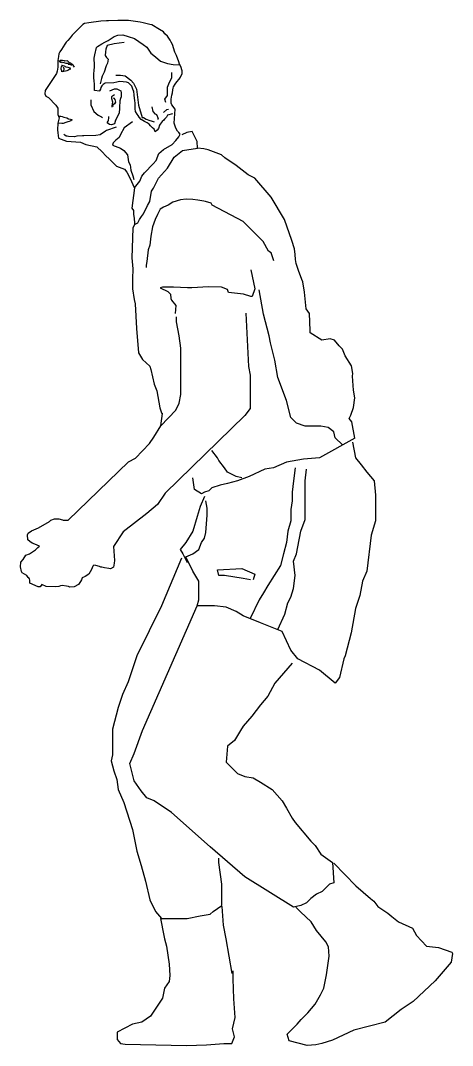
# Model space of a CAD drawing. Header units: metres. Extents: x 15.72 to 20.87, y 19.33 to 22.09.
# Drawn here: x 15.716 to 16.576, y 19.383 to 21.425 of the extents above; entities that cross this region are included whole.
import ezdxf

# ---------------------------------------------------------------- set-up
doc = ezdxf.new("R2010")
doc.units = ezdxf.units.M
doc.header["$MEASUREMENT"] = 0

# ---------------------------------------------------------------- blocks, each defined once
blk = doc.blocks.new('giocatori pallavolo')
for p, q in [((-59.4, 194.85), (-59.8, 194.45)), ((-58.99, 195.25), (-59.4, 194.85)), ((-58.73, 195.45), (-58.99, 195.25)), ((-57.93, 195.59), (-58.73, 195.45)), ((-55.79, 195.86), (-57.93, 195.59)), ((-54.78, 195.92), (-55.79, 195.86)), ((-54.45, 195.92), (-54.78, 195.92)), ((-52.78, 195.99), (-54.45, 195.92)), ((-52.51, 195.99), (-52.78, 195.99)), ((-50.91, 195.99), (-52.51, 195.99)), ((-50.04, 195.86), (-50.91, 195.99)), ((-48.84, 195.72), (-50.04, 195.86)), ((-48.3, 195.59), (-48.84, 195.72)), ((-47.1, 195.25), (-48.3, 195.59)), ((-46.77, 195.19), (-47.1, 195.25)), ((-45.36, 194.39), (-46.77, 195.19)), ((-60.87, 193.38), (-61.27, 192.92)), ((-60.73, 193.58), (-60.87, 193.38)), ((-60.2, 194.12), (-60.73, 193.58)), ((-59.8, 194.45), (-60.2, 194.12)), ((-54.52, 192.45), (-53.45, 193.12)), ((-53.45, 193.12), (-52.78, 193.38)), ((-52.78, 193.38), (-51.91, 193.45)), ((-51.91, 193.45), (-50.98, 193.12)), ((-50.98, 193.12), (-49.84, 192.78)), ((-44.69, 193.99), (-45.36, 194.39)), ((-44.43, 193.65), (-44.69, 193.99)), ((-43.96, 193.18), (-44.43, 193.65)), ((-43.49, 192.52), (-43.96, 193.18)), ((-62.47, 191.31), (-62.8, 190.85)), ((-62.2, 191.78), (-62.47, 191.31)), ((-61.93, 192.12), (-62.2, 191.78)), ((-61.67, 192.45), (-61.93, 192.12)), ((-61.27, 192.92), (-61.67, 192.45)), ((-56.86, 189.91), (-56.59, 191.18)), ((-56.59, 191.18), (-56.39, 191.38)), ((-56.39, 191.38), (-55.65, 191.85)), ((-55.65, 191.85), (-55.12, 192.12)), ((-55.12, 192.12), (-54.52, 192.45)), ((-54.67, 191.53), (-54.91, 190.87)), ((-53.46, 191.83), (-54.67, 191.53)), ((-51.65, 192.07), (-53.46, 191.83)), ((-49.84, 192.78), (-48.3, 191.71)), ((-48.3, 191.71), (-47.63, 191.25)), ((-47.63, 191.25), (-46.9, 190.18)), ((-43.29, 192.12), (-43.49, 192.52)), ((-43.09, 191.71), (-43.29, 192.12)), ((-42.69, 190.38), (-43.09, 191.71)), ((-63.34, 189.58), (-63.41, 188.91)), ((-63.27, 190.04), (-63.34, 189.58)), ((-63.07, 190.45), (-63.27, 190.04)), ((-62.8, 190.85), (-63.07, 190.45)), ((-56.99, 189.31), (-56.86, 189.91)), ((-54.97, 190.45), (-55.03, 189.78)), ((-55.03, 189.78), (-54.79, 189.42)), ((-54.91, 190.87), (-54.97, 190.45)), ((-54.79, 189.42), (-54.49, 189.12)), ((-46.9, 190.18), (-46.1, 189.51)), ((-46.1, 189.51), (-45.23, 188.78)), ((-42.35, 189.78), (-42.69, 190.38)), ((-41.95, 188.64), (-42.35, 189.78)), ((-63.41, 187.71), (-63.54, 186.97)), ((-63.41, 188.91), (-63.41, 188.24)), ((-63.41, 188.24), (-63.41, 187.71)), ((-63.11, 188.88), (-63.22, 188.85)), ((-63.22, 188.85), (-63.22, 188.79)), ((-63.22, 188.79), (-63.1, 188.74)), ((-63.1, 188.74), (-63.1, 188.65)), ((-63.1, 188.65), (-63.03, 188.56)), ((-63.03, 188.56), (-62.94, 188.58)), ((-62.8, 188.91), (-63, 188.91)), ((-63, 188.91), (-63, 188.91)), ((-62.94, 188.58), (-62.83, 188.63)), ((-62.83, 187.74), (-62.9, 187.51)), ((-62.83, 188.63), (-62.8, 188.65)), ((-62.66, 187.88), (-62.83, 187.74)), ((-62.6, 188.91), (-62.8, 188.91)), ((-62.8, 188.65), (-62.71, 188.55)), ((-62.67, 187.98), (-62.78, 187.98)), ((-62.71, 188.55), (-62.64, 188.53)), ((-62.53, 187.93), (-62.67, 187.98)), ((-62.64, 188.53), (-62.53, 188.56)), ((-62.27, 188.84), (-62.6, 188.91)), ((-62.53, 188.56), (-62.2, 188.49)), ((-62.46, 187.91), (-62.53, 187.93)), ((-62.25, 187.88), (-62.46, 187.91)), ((-62.37, 187.61), (-62.41, 187.72)), ((-62.41, 187.72), (-62.41, 187.72)), ((-62.3, 187.4), (-62.37, 187.61)), ((-62.2, 188.78), (-62.27, 188.84)), ((-62.16, 187.84), (-62.25, 187.88)), ((-61.73, 188.84), (-62.2, 188.78)), ((-62.2, 188.49), (-61.99, 188.44)), ((-62.06, 187.77), (-62.16, 187.84)), ((-61.97, 187.68), (-62.06, 187.77)), ((-61.99, 188.44), (-61.67, 188.39)), ((-61.6, 187.63), (-61.97, 187.68)), ((-61.33, 188.44), (-61.73, 188.84)), ((-61.67, 188.39), (-61.62, 188.33)), ((-61.62, 188.33), (-61.58, 188.25)), ((-61.42, 187.58), (-61.6, 187.63)), ((-61.58, 188.25), (-61.41, 188.21)), ((-61.16, 187.51), (-61.42, 187.58)), ((-61.41, 188.21), (-61.37, 188.21)), ((-61.37, 188.21), (-61.18, 188.18)), ((-61.2, 188.44), (-61.33, 188.44)), ((-60.87, 188.17), (-61.2, 188.44)), ((-61.18, 188.18), (-61.11, 188.12)), ((-61.11, 188.12), (-61, 188.05)), ((-60.73, 188.04), (-60.87, 188.17)), ((-60.46, 187.71), (-60.73, 188.04)), ((-56.92, 188.04), (-56.99, 189.31)), ((-56.99, 187.11), (-56.92, 187.77)), ((-56.92, 187.77), (-56.92, 188.04)), ((-54.85, 187.92), (-55.21, 186.83)), ((-54.61, 188.4), (-54.85, 187.92)), ((-54.49, 189.12), (-54.61, 188.4)), ((-45.23, 188.78), (-43.96, 188.38)), ((-43.96, 188.38), (-42.96, 188.17)), ((-42.96, 188.17), (-41.82, 188.11)), ((-41.82, 188.24), (-41.95, 188.64)), ((-41.62, 187.84), (-41.82, 188.24)), ((-41.35, 187.04), (-41.62, 187.84)), ((-63.67, 186.57), (-65.68, 183.57)), ((-63.54, 186.97), (-63.67, 186.57)), ((-62.9, 187.51), (-62.89, 187.42)), ((-62.89, 187.42), (-62.83, 187.23)), ((-62.83, 187.23), (-62.8, 187.16)), ((-62.82, 186.96), (-62.6, 186.94)), ((-62.8, 187.16), (-62.78, 187.03)), ((-62.6, 186.94), (-61.85, 187.08)), ((-62.48, 186.94), (-62.43, 187.03)), ((-62.43, 187.03), (-62.36, 187.14)), ((-62.36, 187.14), (-62.3, 187.28)), ((-62.3, 187.28), (-62.3, 187.4)), ((-61.85, 187.08), (-61.78, 187.12)), ((-61.78, 187.12), (-61.65, 187.19)), ((-61.65, 187.19), (-61.48, 187.31)), ((-61.48, 187.31), (-61.32, 187.38)), ((-61.32, 187.38), (-61.14, 187.38)), ((-57.06, 186.51), (-56.99, 187.11)), ((-57.06, 185.9), (-57.06, 186.51)), ((-56.99, 185.17), (-57.06, 185.9)), ((-55.57, 186.11), (-55.69, 185.69)), ((-55.21, 186.83), (-55.57, 186.11)), ((-53.16, 186.29), (-52.32, 186.29)), ((-52.32, 186.29), (-51.47, 186.17)), ((-51.47, 186.17), (-50.45, 185.39)), ((-43.39, 185.45), (-43.21, 185.87)), ((-43.21, 185.87), (-43.21, 186.77)), ((-41.89, 185.57), (-41.69, 185.9)), ((-41.69, 185.9), (-41.35, 186.57)), ((-41.35, 186.57), (-41.35, 187.04)), ((-56.92, 184.77), (-56.99, 185.17)), ((-56.92, 183.57), (-56.92, 184.77)), ((-55.69, 185.69), (-55.93, 184.72)), ((-55.79, 184.1), (-55.85, 183.77)), ((-55.65, 184.37), (-55.79, 184.1)), ((-55.39, 184.64), (-55.65, 184.37)), ((-55.05, 184.84), (-55.39, 184.64)), ((-53.51, 184.9), (-55.05, 184.84)), ((-52.98, 185.04), (-53.51, 184.9)), ((-52.51, 185.17), (-52.98, 185.04)), ((-51.84, 185.1), (-52.51, 185.17)), ((-51.24, 185.04), (-51.84, 185.1)), ((-50.91, 184.9), (-51.24, 185.04)), ((-50.57, 184.64), (-50.91, 184.9)), ((-50.37, 184.37), (-50.57, 184.64)), ((-50.45, 185.39), (-50.03, 184.84)), ((-50.31, 184.3), (-50.37, 184.37)), ((-50.04, 183.63), (-50.31, 184.3)), ((-50.03, 184.84), (-49.72, 184.24)), ((-49.72, 184.24), (-49.48, 183.82)), ((-43.94, 184.12), (-43.76, 184.72)), ((-43.94, 183.82), (-43.94, 184.12)), ((-43.76, 184.72), (-43.63, 185.02)), ((-43.63, 185.02), (-43.39, 185.45)), ((-43.02, 183.7), (-42.96, 183.97)), ((-42.96, 183.97), (-42.89, 184.23)), ((-42.89, 184.23), (-42.62, 184.7)), ((-42.62, 184.7), (-42.29, 185.1)), ((-42.29, 185.1), (-41.89, 185.57)), ((-65.68, 183.57), (-65.74, 182.97)), ((-65.74, 182.97), (-65.54, 182.56)), ((-65.54, 182.56), (-65.08, 182.3)), ((-65.08, 182.3), (-63.81, 180.96)), ((-56.92, 183.57), (-56.92, 183.57)), ((-56.05, 183.43), (-56.92, 183.57)), ((-55.85, 183.77), (-56.05, 183.5)), ((-56.05, 183.5), (-56.05, 183.43)), ((-54.18, 183.52), (-53.4, 183.88)), ((-53.4, 182.79), (-53.88, 182.43)), ((-53.88, 182.43), (-53.88, 182.13)), ((-53.88, 182.13), (-53.76, 181.53)), ((-53.64, 182.25), (-53.52, 182.19)), ((-53.52, 182.19), (-53.34, 181.95)), ((-53.4, 183.88), (-52.98, 183.88)), ((-52.98, 183.88), (-52.26, 183.52)), ((-52.32, 182.13), (-52.44, 181.71)), ((-52.2, 182.43), (-52.32, 182.13)), ((-52.26, 183.52), (-52.2, 183.16)), ((-52.2, 183.16), (-52.2, 182.43)), ((-49.97, 183.43), (-50.04, 183.63)), ((-49.91, 182.7), (-49.97, 183.43)), ((-49.77, 181.7), (-49.91, 182.7)), ((-49.48, 183.82), (-49.12, 180.93)), ((-44.42, 182.01), (-43.94, 182.67)), ((-43.94, 182.67), (-43.94, 183.82)), ((-43.29, 182.03), (-43.22, 182.7)), ((-43.22, 182.7), (-43.09, 183.17)), ((-43.09, 183.17), (-43.02, 183.7)), ((-63.81, 180.96), (-63.41, 180.43)), ((-63.41, 180.43), (-63.41, 179.29)), ((-57.56, 181.89), (-57.56, 180.99)), ((-57.56, 180.99), (-57.02, 179.84)), ((-53.76, 181.53), (-53.82, 180.81)), ((-53.82, 180.81), (-53.82, 180.57)), ((-53.7, 180.87), (-53.76, 180.75)), ((-53.76, 180.75), (-53.7, 180.63)), ((-53.64, 180.99), (-53.7, 180.87)), ((-53.4, 181.17), (-53.64, 180.99)), ((-53.22, 181.47), (-53.4, 181.17)), ((-53.34, 181.95), (-53.22, 181.47)), ((-52.5, 180.38), (-52.56, 179.6)), ((-52.44, 181.35), (-52.5, 180.87)), ((-52.5, 180.87), (-52.5, 180.38)), ((-52.44, 181.71), (-52.44, 181.35)), ((-49.71, 181.36), (-49.77, 181.7)), ((-49.71, 180.69), (-49.71, 181.36)), ((-49.71, 180.29), (-49.71, 180.69)), ((-49.64, 179.83), (-49.71, 180.29)), ((-49.12, 180.93), (-48.46, 178.76)), ((-46.53, 179.84), (-46.71, 180.63)), ((-44.24, 181.41), (-44.42, 182.01)), ((-44.06, 180.2), (-43.82, 180.26)), ((-43.29, 181.76), (-43.29, 182.03)), ((-43.29, 181.3), (-43.29, 181.76)), ((-43.22, 181.03), (-43.29, 181.3)), ((-42.62, 180.23), (-43.22, 181.03)), ((-63.41, 179.29), (-63.2, 178.69)), ((-63.2, 178.69), (-63.41, 177.76)), ((-63.23, 179), (-62.93, 179)), ((-62.93, 179), (-62.69, 178.94)), ((-62.69, 178.94), (-62.38, 178.82)), ((-62.38, 178.82), (-61.84, 178.7)), ((-61.84, 178.7), (-61.54, 178.52)), ((-61.54, 178.52), (-61.18, 178.46)), ((-61.18, 178.46), (-60.94, 178.4)), ((-57.02, 179.84), (-56.29, 179.18)), ((-56.29, 179.18), (-55.69, 178.88)), ((-55.69, 178.88), (-55.51, 178.76)), ((-54.43, 178.28), (-54.37, 178.64)), ((-54.37, 178.64), (-54.37, 178.94)), ((-53.1, 178.46), (-53.22, 178.28)), ((-52.56, 179.6), (-53.1, 178.46)), ((-49.37, 179.36), (-49.64, 179.83)), ((-49.17, 179.09), (-49.37, 179.36)), ((-48.97, 178.82), (-49.17, 179.09)), ((-48.64, 178.42), (-48.97, 178.82)), ((-48.03, 178.02), (-48.64, 178.42)), ((-48.46, 178.76), (-48.22, 178.76)), ((-48.22, 178.76), (-47.73, 178.46)), ((-47.73, 178.46), (-47.13, 178.22)), ((-46.11, 179.36), (-46.53, 179.84)), ((-45.87, 179.24), (-46.11, 179.36)), ((-45.56, 178.52), (-45.87, 179.24)), ((-45.74, 178.52), (-45.56, 178.52)), ((-44.66, 179.66), (-44.06, 180.2)), ((-44.49, 178.49), (-44.63, 178.29)), ((-44.16, 178.82), (-44.49, 178.49)), ((-43.96, 179.16), (-44.16, 178.82)), ((-43.09, 179.43), (-43.96, 179.16)), ((-42.81, 177.75), (-42.62, 180.23)), ((-42.62, 180.23), (-42.62, 180.23)), ((-63.41, 177.76), (-63.47, 176.55)), ((-62.75, 177.67), (-63.29, 177.73)), ((-62.5, 177.67), (-62.75, 177.67)), ((-62.02, 177.85), (-62.5, 177.67)), ((-61.66, 177.97), (-62.02, 177.85)), ((-61.42, 178.03), (-61.66, 177.97)), ((-61.12, 178.16), (-61.42, 178.03)), ((-60.94, 178.28), (-61.12, 178.16)), ((-60.94, 178.4), (-60.94, 178.28)), ((-53.1, 177.07), (-54.79, 176.47)), ((-54.67, 177.79), (-54.49, 178.09)), ((-54.25, 177.49), (-54.67, 177.79)), ((-54.49, 178.09), (-54.43, 178.28)), ((-53.88, 177.43), (-54.25, 177.49)), ((-53.4, 177.61), (-53.88, 177.43)), ((-53.22, 178.28), (-53.4, 177.61)), ((-51.65, 176.95), (-52.32, 175.75)), ((-50.21, 177.97), (-51.65, 176.95)), ((-47.57, 177.82), (-48.03, 178.02)), ((-47.23, 177.56), (-47.57, 177.82)), ((-46.97, 177.29), (-47.23, 177.56)), ((-47.13, 178.22), (-46.89, 178.16)), ((-46.63, 176.95), (-46.97, 177.29)), ((-46.89, 178.16), (-46.35, 177.97)), ((-46.36, 176.69), (-46.63, 176.95)), ((-46.16, 176.22), (-46.36, 176.69)), ((-45.56, 176.82), (-45.83, 176.49)), ((-45.36, 177.42), (-45.56, 176.82)), ((-45.3, 177.56), (-45.36, 177.42)), ((-44.89, 178.02), (-45.3, 177.56)), ((-44.63, 178.29), (-44.89, 178.02)), ((-42.49, 176.89), (-42.81, 177.75)), ((-42.22, 176.35), (-42.49, 176.89)), ((-42.49, 176.89), (-42.49, 176.89)), ((-63.47, 176.55), (-63.41, 176.02)), ((-63.41, 176.02), (-63.34, 175.08)), ((-63.34, 175.08), (-61.87, 174.55)), ((-62.2, 175.62), (-62.38, 175.75)), ((-61.96, 175.44), (-62.2, 175.62)), ((-61.78, 175.44), (-61.96, 175.44)), ((-61.54, 175.38), (-61.78, 175.44)), ((-60.45, 175.32), (-61.54, 175.38)), ((-60.09, 175.44), (-60.45, 175.32)), ((-59.07, 175.5), (-60.09, 175.44)), ((-58.83, 175.5), (-59.07, 175.5)), ((-56.66, 175.56), (-58.83, 175.5)), ((-55.93, 175.68), (-56.66, 175.56)), ((-54.97, 176.35), (-55.93, 175.68)), ((-54.79, 176.47), (-54.97, 176.35)), ((-52.56, 175.2), (-53.16, 174.72)), ((-52.32, 175.75), (-52.56, 175.2)), ((-45.83, 176.49), (-46.16, 176.22)), ((-42.49, 174.68), (-41.95, 175.35)), ((-41.95, 176.09), (-42.22, 176.35)), ((-41.75, 175.82), (-41.95, 176.09)), ((-41.95, 175.35), (-41.75, 175.82)), ((-40.51, 176.07), (-41.4, 175.67)), ((-39.62, 176.27), (-40.51, 176.07)), ((-39.22, 175.58), (-39.62, 176.27)), ((-38.73, 174.49), (-39.22, 175.58)), ((-61.87, 174.55), (-59.4, 174.35)), ((-59.4, 174.35), (-58.46, 173.95)), ((-58.46, 173.95), (-56.52, 173.55)), ((-56.52, 173.55), (-55.59, 172.68)), ((-53.64, 174.24), (-53.76, 173.82)), ((-53.76, 173.82), (-52.32, 173.33)), ((-53.16, 174.72), (-53.64, 174.24)), ((-52.32, 173.33), (-51.71, 172.91)), ((-45.5, 172.35), (-44.69, 173.08)), ((-44.69, 173.08), (-43.16, 173.95)), ((-43.16, 173.95), (-42.49, 174.68)), ((-41.3, 172.91), (-38.63, 173.3)), ((-38.63, 173.3), (-38.73, 174.49)), ((-37.54, 173.21), (-38.63, 173.3)), ((-36.75, 173.01), (-37.54, 173.21)), ((-34.38, 172.12), (-36.75, 173.01)), ((-55.59, 172.68), (-54.92, 171.95)), ((-54.92, 171.95), (-54.32, 171.41)), ((-54.32, 171.41), (-53.72, 170.81)), ((-51.71, 172.91), (-51.05, 172.13)), ((-51.05, 172.13), (-50.87, 170.86)), ((-46.5, 170.54), (-45.96, 171.14)), ((-45.96, 171.14), (-45.5, 172.35)), ((-43.97, 169.75), (-42.78, 171.72)), ((-42.78, 171.72), (-41.3, 172.91)), ((-33.79, 171.62), (-34.38, 172.12)), ((-31.81, 170.24), (-33.79, 171.62)), ((-53.72, 170.81), (-53.05, 170.14)), ((-53.05, 170.14), (-51.58, 169.61)), ((-51.58, 169.61), (-51.18, 169.07)), ((-50.87, 170.86), (-50.57, 170.38)), ((-50.57, 170.38), (-50.45, 169.42)), ((-50.45, 169.42), (-50.15, 168.39)), ((-48.03, 168.94), (-46.5, 170.54)), ((-45.55, 167.97), (-43.97, 169.75)), ((-29.63, 168.56), (-31.81, 170.24)), ((-51.18, 169.07), (-50.51, 167.81)), ((-50.51, 167.81), (-49.97, 166.47)), ((-50.15, 168.39), (-49.96, 167.73)), ((-48.9, 167.47), (-48.5, 168.34)), ((-48.5, 168.34), (-48.03, 168.94)), ((-46.44, 166.19), (-45.55, 167.97)), ((-28.45, 167.97), (-29.63, 168.56)), ((-25.58, 164.61), (-28.45, 167.97)), ((-49.84, 166.27), (-50.29, 162.63)), ((-49.97, 166.47), (-49.84, 166.27)), ((-49.84, 166.27), (-48.9, 167.47)), ((-47.13, 163.82), (-46.83, 165.7)), ((-46.83, 165.7), (-46.44, 166.19)), ((-41.65, 164.13), (-43.05, 163.74)), ((-40.64, 164.24), (-41.65, 164.13)), ((-39.46, 164.17), (-40.64, 164.24)), ((-38.56, 164.06), (-39.46, 164.17)), ((-37.52, 163.91), (-38.56, 164.06)), ((-37.24, 163.84), (-37.52, 163.91)), ((-23.21, 160.66), (-25.58, 164.61)), ((-50.29, 162.63), (-50, 162.24)), ((-50, 162.24), (-50, 161.55)), ((-48.22, 161.65), (-47.53, 163.13)), ((-47.53, 163.13), (-47.13, 163.82)), ((-45.27, 162.48), (-45.73, 161.55)), ((-44.66, 162.84), (-45.27, 162.48)), ((-43.87, 163.16), (-44.66, 162.84)), ((-43.05, 163.74), (-43.87, 163.16)), ((-36.23, 163.56), (-37.24, 163.84)), ((-36.02, 163.2), (-36.23, 163.56)), ((-30.55, 160.29), (-36.02, 163.2)), ((-50, 161.55), (-49.9, 160.86)), ((-49.9, 160.86), (-49.8, 159.97)), ((-49.21, 160.06), (-48.91, 160.66)), ((-48.91, 160.66), (-48.61, 161.15)), ((-48.61, 161.15), (-48.22, 161.65)), ((-46.16, 160.62), (-46.63, 159.33)), ((-45.73, 161.55), (-46.16, 160.62)), ((-29.78, 159.52), (-30.55, 160.29)), ((-21.92, 156.9), (-23.21, 160.66)), ((-50.1, 159.08), (-50.29, 153.84)), ((-49.8, 159.77), (-50.1, 159.08)), ((-49.8, 159.77), (-49.21, 160.06)), ((-49.8, 159.97), (-49.8, 159.77)), ((-46.63, 159.33), (-46.92, 157.68)), ((-27.6, 157.34), (-29.78, 159.52)), ((-46.92, 157.68), (-47.13, 156.1)), ((-26.98, 156.72), (-27.6, 157.34)), ((-26.05, 155.02), (-26.98, 156.72)), ((-21.43, 155.42), (-21.92, 156.9)), ((-47.42, 155.24), (-47.64, 153.16)), ((-47.13, 156.1), (-47.42, 155.24)), ((-25.58, 154.71), (-26.05, 155.02)), ((-21.33, 154.43), (-21.43, 155.42)), ((-50.29, 153.84), (-50.1, 151.86)), ((-47.64, 153.16), (-47.78, 152.52)), ((-25.12, 153.31), (-25.58, 154.71)), ((-21.23, 153.54), (-21.33, 154.43)), ((-21.13, 152.85), (-21.23, 153.54)), ((-50.1, 151.86), (-50.2, 150.09)), ((-47.78, 152.52), (-47.78, 152.12)), ((-29.15, 151.72), (-28.48, 148.31)), ((-20.74, 151.57), (-21.13, 152.85)), ((-20.14, 149.99), (-20.74, 151.57)), ((-50.2, 150.09), (-50.2, 148.31)), ((-19.95, 149.59), (-20.14, 149.99)), ((-19.65, 147.72), (-19.95, 149.59)), ((-50.2, 148.31), (-49.9, 146.43)), ((-44.87, 148.6), (-45.25, 148.5)), ((-45.25, 148.5), (-43.92, 147.84)), ((-44.58, 148.6), (-44.87, 148.6)), ((-42.88, 148.6), (-44.58, 148.6)), ((-43.92, 147.84), (-43.45, 147.37)), ((-40.42, 148.5), (-42.88, 148.6)), ((-39.66, 148.5), (-40.42, 148.5)), ((-36.72, 148.69), (-39.66, 148.5)), ((-34.36, 148.6), (-36.72, 148.69)), ((-33.31, 148.22), (-34.36, 148.6)), ((-33.12, 147.65), (-33.31, 148.22)), ((-30.47, 147.37), (-33.12, 147.65)), ((-28.48, 148.31), (-28.96, 146.99)), ((-28.48, 148.31), (-28.48, 148.31)), ((-26.95, 143.81), (-27.71, 148.15)), ((-19.35, 144.75), (-19.65, 147.72)), ((-49.9, 146.43), (-49.7, 145.64)), ((-43.45, 147.37), (-43.35, 146.61)), ((-43.35, 146.61), (-43.26, 146.32)), ((-43.26, 146.32), (-42.5, 145.38)), ((-29.15, 146.99), (-30.47, 147.37)), ((-28.96, 146.99), (-29.15, 146.99)), ((-49.7, 145.64), (-49.5, 141.29)), ((-42.5, 145.38), (-42.59, 143.96)), ((-30.09, 144), (-29.62, 134.53)), ((-18.76, 143.96), (-19.35, 144.75)), ((-18.66, 140.9), (-18.76, 143.96)), ((-42.36, 142.44), (-42.36, 143.38)), ((-41.89, 139.96), (-42.36, 142.44)), ((-25.93, 139.99), (-26.95, 143.81)), ((-49.5, 141.29), (-49.11, 136.95)), ((-18.66, 140.5), (-18.66, 140.9)), ((-16.58, 139.22), (-18.66, 140.5)), ((-41.58, 137.79), (-41.89, 139.96)), ((-25.67, 138.72), (-25.93, 139.99)), ((-24.91, 135.66), (-25.67, 138.72)), ((-15.1, 139.42), (-16.58, 139.22)), ((-14.31, 139.22), (-15.1, 139.42)), ((-13.52, 138.23), (-14.31, 139.22)), ((-49.11, 136.95), (-48.42, 135.76)), ((-41.58, 136.39), (-41.58, 137.79)), ((-12.93, 137.64), (-13.52, 138.23)), ((-12.43, 136.45), (-12.93, 137.64)), ((-48.42, 135.76), (-47.13, 134.58)), ((-41.58, 131.89), (-41.58, 136.39)), ((-24.4, 132.6), (-24.91, 135.66)), ((-11.34, 134.67), (-12.43, 136.45)), ((-47.13, 134.58), (-46.93, 133.98)), ((-46.93, 133.98), (-46.34, 131.41)), ((-29.62, 134.53), (-29.31, 132.98)), ((-29.31, 132.98), (-29.31, 129.41)), ((-11.05, 133.29), (-11.34, 134.67)), ((-11.15, 132.8), (-11.05, 133.29)), ((-46.34, 131.41), (-45.85, 130.23)), ((-41.58, 130.49), (-41.58, 131.89)), ((-22.87, 128.52), (-24.4, 132.6)), ((-10.95, 130.33), (-11.15, 132.8)), ((-45.85, 130.23), (-45.35, 127.17)), ((-41.89, 128.01), (-41.58, 129.56)), ((-41.58, 129.56), (-41.58, 130.49)), ((-29.31, 129.41), (-29.31, 127.08)), ((-10.75, 128.94), (-10.95, 130.33)), ((-42.51, 126.77), (-41.89, 128.01)), ((-22.1, 125.46), (-22.87, 128.52)), ((-10.95, 127.26), (-10.75, 128.94)), ((-45.35, 127.17), (-45.06, 126.28)), ((-45.15, 123.97), (-42.51, 126.77)), ((-45.15, 123.97), (-44.86, 126.18)), ((-45.06, 126.28), (-44.86, 126.18)), ((-30.24, 125.84), (-44.37, 112.02)), ((-29.31, 127.08), (-30.24, 125.84)), ((-11.74, 125.29), (-11.44, 125.88)), ((-11.44, 125.88), (-10.95, 127.26)), ((-46.39, 121.96), (-45.15, 123.97)), ((-21.08, 124.44), (-22.1, 125.46)), ((-19.55, 123.93), (-21.08, 124.44)), ((-16.74, 123.93), (-19.55, 123.93)), ((-15.47, 123.67), (-16.74, 123.93)), ((-11.25, 124.7), (-11.74, 125.29)), ((-10.75, 121.83), (-11.25, 124.7)), ((-14.45, 122.91), (-15.47, 123.67)), ((-14.19, 121.89), (-14.45, 122.91)), ((-49.66, 118.23), (-47.17, 120.87)), ((-47.17, 120.87), (-46.39, 121.96)), ((-10.75, 121.83), (-17, 118.32)), ((-12.92, 120.61), (-14.19, 121.89)), ((-11.13, 121.12), (-10.62, 118.32)), ((-35.11, 118.32), (-36.13, 119.59)), ((-61.57, 107.23), (-50.9, 117.61)), ((-50.9, 117.61), (-49.66, 118.23)), ((-34.86, 117.81), (-35.11, 118.32)), ((-33.84, 116.53), (-34.86, 117.81)), ((-33.33, 115.77), (-33.84, 116.53)), ((-25.16, 116.53), (-26.69, 116.28)), ((-22.87, 117.55), (-25.16, 116.53)), ((-19.81, 118.06), (-22.87, 117.55)), ((-21.34, 116.53), (-21.59, 114.24)), ((-17, 118.32), (-19.81, 118.06)), ((-10.62, 118.32), (-9.6, 117.04)), ((-9.6, 117.04), (-8.58, 115.77)), ((-39.2, 112.71), (-39.45, 114.75)), ((-31.8, 115), (-33.33, 115.77)), ((-30.78, 114.75), (-31.8, 115)), ((-29.5, 115), (-31.54, 114.24)), ((-26.69, 116.28), (-29.5, 115)), ((-19.55, 114.24), (-19.3, 116.28)), ((-8.58, 115.77), (-7.3, 114.24)), ((-36.13, 112.96), (-36.64, 112.45)), ((-34.6, 113.47), (-36.13, 112.96)), ((-33.33, 113.73), (-34.6, 113.47)), ((-31.54, 114.24), (-33.33, 113.73)), ((-21.59, 114.24), (-21.85, 112.2)), ((-19.55, 111.43), (-19.55, 114.24)), ((-7.3, 114.24), (-7.05, 111.69)), ((-44.37, 112.02), (-45.77, 110)), ((-37.92, 111.94), (-39.2, 112.71)), ((-37.41, 111.43), (-38.18, 109.65)), ((-37.41, 112.2), (-37.92, 111.94)), ((-36.64, 112.45), (-37.41, 112.2)), ((-21.85, 112.2), (-21.85, 110.67)), ((-19.55, 107.35), (-19.55, 111.43)), ((-7.05, 111.69), (-7.05, 107.1)), ((-45.77, 110), (-47.64, 108.45)), ((-38.18, 109.65), (-38.69, 107.86)), ((-36.9, 109.39), (-37.15, 110.67)), ((-36.9, 108.12), (-36.9, 109.39)), ((-21.85, 110.67), (-22.1, 109.14)), ((-64.65, 107.23), (-64.04, 107.46)), ((-64.04, 107.46), (-63.24, 107.46)), ((-63.24, 107.46), (-62.6, 107.31)), ((-47.64, 108.45), (-51.83, 105.19)), ((-38.69, 107.86), (-39.45, 105.31)), ((-37.15, 105.06), (-36.9, 108.12)), ((-22.1, 109.14), (-22.1, 107.1)), ((-68.11, 105.33), (-66.86, 105.86)), ((-66.86, 105.86), (-64.92, 107)), ((-64.92, 107), (-64.65, 107.23)), ((-62.6, 107.31), (-62.48, 107.23)), ((-62.48, 107.23), (-61.72, 107.23)), ((-61.72, 107.23), (-61.57, 107.23)), ((-22.1, 107.1), (-22.61, 105.31)), ((-20.32, 105.31), (-19.55, 107.35)), ((-7.05, 107.1), (-7.81, 104.55)), ((-68.84, 104.61), (-68.68, 104.95)), ((-68.76, 103.77), (-68.84, 104.61)), ((-68.68, 104.95), (-68.11, 105.33)), ((-51.83, 105.19), (-53.54, 102.55)), ((-39.45, 105.31), (-40.73, 103.27)), ((-37.92, 103.27), (-37.41, 104.04)), ((-37.41, 104.04), (-37.15, 105.06)), ((-22.61, 105.31), (-22.87, 103.27)), ((-20.83, 102.51), (-20.32, 105.31)), ((-7.81, 104.55), (-8.58, 98.17)), ((-68.38, 103.43), (-68.76, 103.77)), ((-68, 103.16), (-68.38, 103.43)), ((-67.54, 102.97), (-68, 103.16)), ((-67.73, 101.72), (-67.39, 101.99)), ((-66.67, 102.63), (-67.54, 102.97)), ((-67.39, 101.99), (-67.01, 102.37)), ((-67.01, 102.37), (-66.67, 102.63)), ((-53.54, 102.55), (-53.39, 100.08)), ((-40.73, 103.27), (-41.75, 102)), ((-41.75, 102), (-41.24, 101.23)), ((-39.45, 101.23), (-38.43, 102)), ((-38.43, 102), (-37.92, 103.27)), ((-22.87, 103.27), (-23.38, 101.23)), ((-21.08, 101.23), (-20.83, 102.51)), ((-69.98, 99.78), (-69.6, 100.27)), ((-69.6, 100.27), (-69.1, 101)), ((-69.1, 101), (-68.49, 101.26)), ((-68.49, 101.26), (-67.73, 101.72)), ((-41.49, 100.47), (-45.06, 92.05)), ((-41.24, 101.23), (-40.47, 99.7)), ((-40.73, 100.72), (-39.45, 101.23)), ((-39.45, 98.17), (-40.73, 100.72)), ((-23.38, 101.23), (-23.89, 99.19)), ((-21.59, 99.96), (-21.08, 101.23)), ((-70.05, 98.94), (-69.98, 99.78)), ((-69.9, 98.15), (-70.05, 98.94)), ((-57.46, 98.49), (-57.92, 97.65)), ((-57.23, 99.06), (-57.46, 98.49)), ((-57.04, 99.25), (-57.23, 99.06)), ((-56.66, 99.17), (-57.04, 99.25)), ((-56.02, 98.98), (-56.66, 99.17)), ((-55.83, 98.91), (-56.02, 98.98)), ((-55.64, 98.87), (-55.83, 98.91)), ((-55.14, 98.79), (-55.64, 98.87)), ((-54.38, 98.68), (-55.14, 98.79)), ((-54.08, 98.6), (-54.38, 98.68)), ((-53.58, 98.87), (-54.08, 98.6)), ((-53.43, 99.59), (-53.58, 98.87)), ((-53.39, 100.08), (-53.43, 99.59)), ((-35.11, 98.43), (-30.78, 98.68)), ((-34.86, 97.41), (-35.11, 98.43)), ((-30.78, 98.68), (-28.48, 97.66)), ((-23.89, 99.19), (-26.18, 95.62)), ((-21.34, 97.41), (-21.59, 99.96)), ((-69.75, 97.88), (-69.9, 98.15)), ((-68.95, 97.39), (-69.75, 97.88)), ((-68.72, 97.08), (-68.95, 97.39)), ((-68.61, 96.97), (-68.72, 97.08)), ((-68.49, 96.82), (-68.61, 96.97)), ((-68.42, 96.59), (-68.49, 96.82)), ((-68.42, 96.36), (-68.42, 96.59)), ((-59.25, 96.63), (-59.44, 96.32)), ((-59.1, 96.97), (-59.25, 96.63)), ((-58.57, 97.23), (-59.1, 96.97)), ((-57.92, 97.65), (-58.57, 97.23)), ((-38.43, 96.39), (-39.45, 98.17)), ((-33.84, 97.41), (-34.86, 97.41)), ((-30.52, 96.9), (-33.84, 97.41)), ((-29.25, 96.64), (-30.52, 96.9)), ((-28.48, 97.66), (-28.74, 96.64)), ((-21.59, 95.11), (-21.34, 97.41)), ((-8.58, 98.17), (-9.35, 96.39)), ((-68.42, 96.17), (-68.42, 96.36)), ((-68.42, 96.05), (-68.42, 96.17)), ((-66.9, 95.41), (-68.42, 96.05)), ((-66.59, 95.41), (-66.9, 95.41)), ((-66.25, 95.79), (-66.59, 95.41)), ((-65.49, 95.45), (-66.25, 95.79)), ((-63.78, 95.41), (-65.49, 95.45)), ((-63.28, 95.48), (-63.78, 95.41)), ((-62.94, 95.6), (-63.28, 95.48)), ((-62.64, 95.64), (-62.94, 95.6)), ((-61.91, 95.52), (-62.64, 95.64)), ((-61.53, 95.45), (-61.91, 95.52)), ((-61.3, 95.33), (-61.53, 95.45)), ((-60.51, 95.37), (-61.3, 95.33)), ((-59.78, 95.79), (-60.51, 95.37)), ((-59.44, 96.32), (-59.78, 95.79)), ((-38.43, 94.86), (-38.43, 96.39)), ((-38.43, 93.07), (-38.43, 94.86)), ((-26.18, 95.62), (-26.95, 94.35)), ((-22.1, 93.58), (-21.59, 95.11)), ((-9.35, 96.39), (-9.86, 93.84)), ((-38.69, 92.05), (-38.43, 93.07)), ((-27.71, 93.07), (-29.27, 89.79)), ((-26.95, 94.35), (-27.71, 93.07)), ((-22.61, 92.56), (-22.1, 93.58)), ((-9.86, 93.84), (-10.62, 91.54)), ((-45.06, 92.05), (-49.4, 83.13)), ((-42.51, 83.39), (-38.69, 92.05)), ((-37.92, 92.05), (-38.69, 92.05)), ((-35.62, 92.05), (-37.92, 92.05)), ((-33.58, 91.8), (-35.62, 92.05)), ((-31.8, 91.03), (-33.58, 91.8)), ((-30.52, 90.27), (-31.8, 91.03)), ((-23.12, 90.52), (-22.61, 92.56)), ((-10.62, 91.54), (-11.39, 87.21)), ((-27.46, 89), (-30.52, 90.27)), ((-24.37, 87.83), (-23.12, 90.52)), ((-23.63, 87.47), (-27.46, 89)), ((-22.1, 84.15), (-23.63, 87.47)), ((-11.39, 87.21), (-12.41, 83.13)), ((-20.83, 82.62), (-22.1, 84.15)), ((-49.4, 83.13), (-50.93, 78.54)), ((-48.38, 69.87), (-42.51, 83.39)), ((-17, 80.58), (-20.83, 82.62)), ((-12.66, 82.62), (-13.43, 79.31)), ((-12.41, 83.13), (-12.66, 82.62)), ((-21.85, 81.86), (-24.91, 78.29)), ((-14.19, 78.29), (-17, 80.58)), ((-50.93, 78.54), (-51.95, 76.25)), ((-24.91, 78.29), (-26.18, 75.99)), ((-13.43, 79.31), (-14.19, 78.29)), ((-51.95, 76.25), (-52.72, 73.95)), ((-26.18, 75.99), (-27.46, 74.46)), ((-52.72, 73.95), (-53.74, 70.13)), ((-27.46, 74.46), (-28.99, 72.42)), ((-28.99, 72.42), (-30.52, 70.64)), ((-53.74, 70.13), (-53.74, 67.83)), ((-49.91, 65.79), (-48.38, 69.87)), ((-31.03, 69.87), (-32.05, 68.09)), ((-30.52, 70.64), (-31.03, 69.87)), ((-53.74, 67.83), (-53.74, 65.54)), ((-32.05, 68.09), (-33.33, 67.07)), ((-50.68, 64.01), (-49.91, 65.79)), ((-33.33, 67.07), (-33.58, 64.26)), ((-53.74, 65.54), (-53.99, 64.52)), ((-53.99, 64.52), (-53.48, 62.73)), ((-49.91, 60.95), (-50.68, 64.01)), ((-33.58, 64.26), (-31.54, 62.22)), ((-53.48, 62.73), (-52.97, 61.2)), ((-31.54, 62.22), (-30.27, 61.71)), ((-52.97, 61.2), (-52.72, 59.42)), ((-48.64, 59.16), (-49.91, 60.95)), ((-30.27, 61.71), (-28.74, 61.46)), ((-28.74, 61.46), (-27.46, 60.69)), ((-27.46, 60.69), (-25.42, 59.42)), ((-52.72, 59.42), (-51.7, 57.12)), ((-47.61, 57.89), (-48.64, 59.16)), ((-25.42, 59.42), (-23.63, 57.38)), ((-51.7, 57.12), (-50.17, 52.28)), ((-46.34, 57.38), (-47.61, 57.89)), ((-43.28, 55.34), (-46.34, 57.38)), ((-23.63, 57.38), (-22.87, 56.1)), ((-36.39, 49.22), (-43.28, 55.34)), ((-22.87, 56.1), (-21.85, 54.32)), ((-21.85, 54.32), (-21.34, 53.55)), ((-21.34, 53.55), (-18.53, 50.24)), ((-50.17, 52.28), (-49.4, 48.45)), ((-30.27, 43.86), (-36.39, 49.22)), ((-18.53, 50.24), (-17.76, 49.47)), ((-17.76, 49.47), (-16.74, 47.94)), ((-49.4, 48.45), (-48.64, 45.9)), ((-16.74, 47.94), (-14.7, 46.41)), ((-48.64, 45.9), (-47.87, 43.1)), ((-34.86, 46.41), (-34.86, 47.18)), ((-34.35, 42.59), (-34.86, 46.41)), ((-14.7, 46.41), (-14.45, 42.84)), ((-14.45, 46.33), (-10.54, 42.31)), ((-21.59, 38.51), (-30.27, 43.86)), ((-47.87, 43.1), (-47.1, 39.78)), ((-34.35, 38.77), (-34.35, 42.59)), ((-15.21, 42.59), (-16.49, 41.31)), ((-14.45, 42.84), (-15.21, 42.59)), ((-10.54, 42.31), (-7.94, 40.06)), ((-17.51, 40.8), (-18.53, 40.04)), ((-16.49, 41.31), (-17.51, 40.8)), ((-7.94, 40.06), (-7.35, 39.59)), ((-47.1, 39.78), (-46.08, 37.75)), ((-35.88, 37.75), (-34.35, 38.77)), ((-34.32, 38.64), (-34.09, 35.33)), ((-20.32, 38.77), (-21.59, 38.51)), ((-20.36, 37.7), (-21.19, 38.52)), ((-19.3, 39.27), (-20.32, 38.77)), ((-18.53, 40.04), (-19.3, 39.27)), ((-7.35, 39.59), (-6.64, 38.64)), ((-6.64, 38.64), (-4.86, 37.46)), ((-46.08, 37.75), (-45.06, 36.47)), ((-45.21, 36.51), (-44.62, 33.44)), ((-45.06, 36.47), (-40.47, 36.47)), ((-40.47, 36.47), (-38.18, 36.98)), ((-38.18, 36.98), (-36.39, 37.24)), ((-36.39, 37.24), (-35.88, 37.75)), ((-18.47, 35.92), (-20.36, 37.7)), ((-4.86, 37.46), (-4.15, 36.87)), ((-4.15, 36.87), (-2.97, 35.92)), ((-34.09, 35.33), (-33.61, 32.85)), ((-17.52, 34.38), (-18.47, 35.92)), ((-2.97, 35.92), (-0.49, 34.74)), ((-0.49, 34.74), (0.22, 33.44)), ((-44.62, 33.44), (-44.5, 32.85)), ((-44.5, 32.85), (-44.14, 31.55)), ((-33.61, 32.85), (-32.55, 26.7)), ((-16.69, 33.32), (-17.52, 34.38)), ((-15.87, 32.37), (-16.69, 33.32)), ((0.22, 33.44), (2, 31.55)), ((-44.14, 31.55), (-43.67, 28.35)), ((-15.39, 31.43), (-15.87, 32.37)), ((-15.28, 29.77), (-15.39, 31.43)), ((2, 31.55), (4.13, 31.31)), ((4.13, 31.31), (6.5, 30.48)), ((-15.75, 26.46), (-15.28, 29.77)), ((6.61, 30.25), (6.38, 28.71)), ((6.5, 30.48), (6.61, 30.25)), ((-43.67, 28.35), (-43.55, 26.34)), ((6.38, 28.71), (3.54, 25.4)), ((-43.55, 26.34), (-43.67, 25.28)), ((-32.31, 25.75), (-32.31, 27.17)), ((-32.19, 22.21), (-32.31, 25.75)), ((-16.22, 24.1), (-15.75, 26.46)), ((-44.5, 24.1), (-44.85, 22.32)), ((-43.67, 25.28), (-44.5, 24.1)), ((-16.81, 22.92), (-16.22, 24.1)), ((3.54, 25.4), (-0.37, 21.73)), ((-44.85, 22.32), (-46.98, 19.13)), ((-31.96, 18.9), (-32.19, 22.21)), ((-17.76, 21.26), (-16.81, 22.92)), ((-19.06, 19.72), (-17.76, 21.26)), ((-2.5, 20.31), (-5.34, 18.07)), ((-0.37, 21.73), (-2.5, 20.31)), ((-46.98, 19.13), (-48.52, 18.07)), ((-32.43, 16.89), (-31.96, 18.9)), ((-20.95, 17.71), (-20.24, 18.54)), ((-20.24, 18.54), (-19.06, 19.72)), ((-50.18, 17.71), (-52.9, 16.29)), ((-48.52, 18.07), (-50.18, 17.71)), ((-32.08, 15.47), (-32.43, 16.89)), ((-22.73, 15.94), (-20.95, 17.71)), ((-10.9, 16.65), (-14.68, 14.87)), ((-5.34, 18.07), (-10.9, 16.65)), ((-52.9, 16.29), (-52.9, 14.99)), ((-52.9, 14.99), (-52.31, 14.28)), ((-32.55, 14.28), (-32.08, 15.47)), ((-22.37, 14.76), (-22.73, 15.94)), ((-19.18, 13.93), (-22.37, 14.76)), ((-14.68, 14.87), (-16.58, 14.28)), ((-52.31, 14.28), (-51.48, 14.17)), ((-51.48, 14.17), (-40.59, 13.93)), ((-40.59, 13.93), (-37.05, 14.05)), ((-37.05, 14.05), (-33.97, 14.28)), ((-33.97, 14.28), (-32.55, 14.28)), ((-17.64, 14.05), (-19.18, 13.93)), ((-16.58, 14.28), (-17.64, 14.05))]:
    blk.add_line(p, q)

msp = doc.modelspace()

# ---------------------------------------------------------------- block references
at = {"xscale": 0.01121262327284057, "yscale": 0.01121262327230397, "zscale": 0.0112126232720401}
msp.add_blockref('giocatori pallavolo', (16.5014, 19.2272), dxfattribs=at)

doc.saveas('drawing.dxf')
